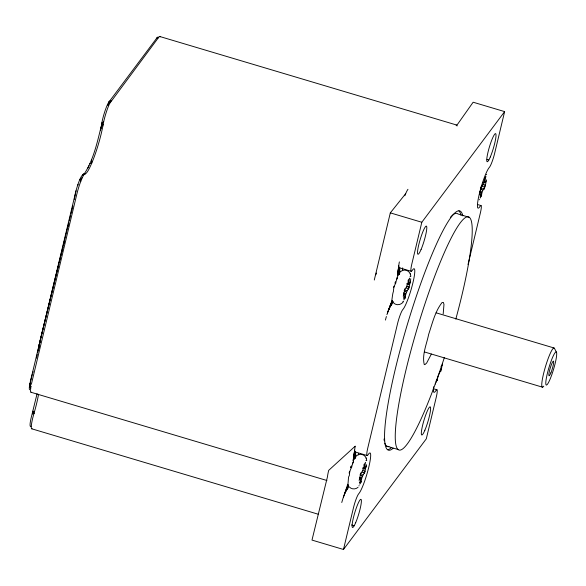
<?xml version="1.0" encoding="UTF-8"?>
<svg xmlns="http://www.w3.org/2000/svg" width="586" height="586" viewBox="0 0 586 586"><rect width="100%" height="100%" fill="white"/><g stroke="black" fill="none" stroke-linecap="round" stroke-linejoin="round"><path stroke-width="0.88" d="M359.13 480.52L359.548 478.813C360.075 473.525 364.331 469.686 364.184 464.163M403.234 296.318L403.651 294.612C404.179 289.323 408.435 285.485 408.281 279.962M479.516 194.391L479.934 192.684C480.454 187.395 484.717 183.557 484.563 178.034M30.172 383.603L30.098 385.625M160.11 36.867A15.961 2.271 -73.4 0 0 158.703 37.299L109.729 103.356A16.012 2.278 -73.4 0 0 108.036 107.282A15.734 2.234 -73.4 0 0 106.337 112.08A15.961 2.271 -73.4 0 0 103.693 121.72L102.872 125.968A31.798 4.52 -73.4 0 1 91.746 163.157L90.171 166.688A31.798 4.52 -73.4 0 1 85.256 173.852L83.402 174.064L82.296 175.309A14.049 2 -73.4 0 0 76.012 190.809L29.835 383.779L30.941 386.482L30.523 389.983A15.734 2.234 -73.4 0 0 30.699 391.931A15.961 2.271 -73.4 0 0 31.388 392.18M361.13 482.329C360.998 476.814 365.225 472.968 365.759 467.679L366.184 465.973M405.234 298.127C405.102 292.612 409.321 288.759 409.863 283.478L410.281 281.771M437.412 380.402C437.281 374.886 441.507 371.041 442.042 365.752L442.459 364.045M481.509 196.2C481.384 190.684 485.604 186.839 486.146 181.55L486.563 179.843M30.662 388.401L29.6 386.042L29.835 383.779L31.358 384.277L76.847 194.098A15.961 2.271 -73.4 0 1 80.809 181.25L82.472 177.353A16.005 2.271 -73.4 0 1 84.516 174.137L84.999 173.881M359.555 477.385L360.983 477.553L359.789 484.183L361.24 481.26M362.727 468.368L364.324 468.947L365.525 462.317L364.111 465.094M403.439 292.963L405.087 293.352L403.886 299.981L405.336 297.058L403.747 296.919M406.823 284.159L408.427 284.737L409.621 278.108L408.208 280.892M480.029 194.992L481.619 195.131L480.168 198.053L481.37 191.424L480.066 193.058M483.106 182.231L484.71 182.817L485.904 176.188L484.49 178.964M39.269 346.414L39.782 342.041L68.804 222.665M38.888 348.223L39.782 342.041L58.827 264.213M74.276 199.401L76.012 190.809M410.764 278.738L410.149 282.935M352.867 462.251L351.629 467.401A11.852 9.347 -82.1 0 0 349.41 475.261L348.531 477.158L348.047 483.384L343.418 497.126A11.493 1.633 -73.4 0 0 341.77 502.517M353.131 460.515L354.669 450.107A11.493 1.633 -73.4 0 1 355.277 446.107L328.68 470.368A15.961 2.271 -73.4 0 0 327.435 476.923L311.986 540.087L343.484 549.478L426.3 438.826L436.255 397.242A11.493 1.633 -73.4 0 0 435.881 390.657A21.55 3.062 -73.4 0 1 433.567 386.782M366.052 467.137L366.418 464.654M397.096 277.185L395.726 283.199A11.852 9.347 -82.1 0 0 393.514 291.059C391.77 295.849 392.671 301.409 389.829 306.053M397.616 273.713L398.773 265.905A11.493 1.633 -73.4 0 1 399.374 261.905M100.719 129.521L102.198 121.156A14.049 2 -73.4 0 1 108.439 102.77L109.538 101.268L111.179 100.799L108.652 102.499L109.729 103.356M443.192 313.942L443.976 304.368L443.353 302.413L442.027 302.566C434.915 311.723 432.292 323.567 428.652 334.379C426.725 344.129 421.839 354.633 424.249 364.551L424.894 364.631L426.667 363.02L431.362 354.047M38.808 348.135L39.782 342.041L37.607 352.757M353.146 461.131L354.669 450.107L353.358 462.479L352.472 463.819M397.535 275.193L398.773 265.905L397.455 278.277L396.575 279.617M38.713 348.135L39.782 342.041L38.105 350.831M30.377 382.189L32.186 374.601M37.079 393.704L31.893 414.844A14.049 2 -73.4 0 0 30.955 426.264M36.522 358.112L37.248 354.537M83.974 174.306C93.423 160.125 97.122 142.859 101.188 126.517M355.394 452.487L353.885 459.497L355.057 458.508L354.757 451.579L355.057 458.508M411.152 271.296L399.044 267.685L399.681 267.406L397.989 275.295L399.154 274.307L398.854 267.377L399.154 274.307M374.286 280.02L390.32 212.872L405.688 193.644M436.548 379.267L436.072 382.255L437.522 379.332M343.484 549.478L353.439 507.894A11.493 1.633 -73.4 0 1 358.786 493.668A21.55 3.062 -73.4 0 0 368.821 466.991A21.55 3.062 -73.4 0 0 368.133 454.641A11.493 1.633 -73.4 0 1 367.766 448.056L397.535 323.692A11.493 1.633 -73.4 0 1 402.89 309.467A21.55 3.062 -73.4 0 0 412.925 282.782A21.55 3.062 -73.4 0 0 412.229 270.432A11.493 1.633 -73.4 0 1 411.863 263.846L421.817 222.262L504.634 111.611L473.136 102.22L456.86 125.272A15.961 2.271 -73.4 0 1 457.036 126.005M468.016 264.557L480.352 213.033A11.493 1.633 -73.4 0 0 479.985 206.448A21.55 3.062 -73.4 0 1 479.289 194.098A21.55 3.062 -73.4 0 1 489.325 167.42A11.493 1.633 -73.4 0 0 494.679 153.195L504.634 111.611M69.236 220.9L70.525 215.589M70.95 213.824L72.891 205.862M59.259 262.447L60.556 257.144M60.995 255.371L62.944 247.409M63.376 245.644L64.672 240.341M68.137 226.189L68.782 223.537M385.42 320.081L386.379 316.499M349.117 473.085L349.468 471.752M38.551 394.261A31.798 4.52 -73.4 0 1 34.449 411.797L33.255 416.023A16.012 2.278 -73.4 0 0 31.395 425.084A15.734 2.234 -73.4 0 0 31.292 427.699A15.961 2.271 -73.4 0 0 32.105 428.747M393.565 287.55L393.946 286.202M404.164 290.927L404.787 288.722M408.53 289.308L409.153 287.103M360.068 475.129L360.69 472.931M364.433 473.51L365.049 471.305M480.447 189L481.069 186.802M485.435 185.176L484.131 189.403M440.716 371.583L441.331 369.378M100.396 130.187L102.469 123.353M107.912 105.414L108.952 101.993L156.469 38.493L157.524 37.145L158.703 37.299L156.469 38.493A14.049 2 -73.4 0 1 157.795 38.449M386.928 314.689L389.25 307.775M32.721 372.894L33.116 371.722M394.927 283.236L395.433 281.72M350.824 467.438L351.336 465.921M88.999 165.648L87.688 168.46M387.514 312.924L392.349 300.457M343.418 497.126L348.252 484.659L344.612 493.947M393.353 301.497A21.55 3.062 -73.4 0 1 390.774 305.855L390.335 306.434L392.195 301.321M348.099 485.53L345.74 491.5L348.362 485.281L346.238 490.636L346.678 490.057A21.55 3.062 -73.4 0 0 348.531 487.149M388.716 309.745L392.034 301.314M390.335 306.434L392.481 301.065L389.837 307.298M388.115 311.261L392.349 301.101M75.301 193.981L75.543 193.402M82.699 175.009L83.402 174.064L84.516 174.137M484.71 182.817L486.006 181.177M408.427 284.737L409.724 283.104M403.783 294.985L405.087 293.352M441.038 366.47L441.91 365.378M364.324 468.947L365.627 467.306M359.687 479.187L360.983 477.553M108.952 101.993L109.538 101.268L110.49 101.898L108.652 102.499M403.322 301.812C401.19 305.108 396.026 305.841 393.411 302.72M101.554 124.481L102.872 125.968L101.796 123.126L103.693 121.72M398.67 273.984L399.923 272.834L399.681 267.406M80.809 181.25L80.077 179.316L82.472 177.353M355.585 451.608L354.94 451.894L367.056 455.505M400.436 271.743L402.04 270.681M356.339 455.945L357.936 454.883M358.068 487.296C355.621 489.537 351.505 489.5 349.307 486.922M82.97 174.972L85.256 173.852M33.988 413.394L32.501 413.987L32.428 412.866L33.988 413.394L32.926 411.182L34.449 411.797M456.076 125.17L456.86 125.272M486.299 174.562L486.68 174.423M479.202 199.753L479.582 199.614M410.017 276.489L410.398 276.35M402.919 301.68L403.3 301.541M435.105 383.962L435.486 383.815M365.92 460.699L366.301 460.552M358.822 485.882L359.203 485.743M363.064 474.675L360.742 475.334L362.346 476.616M89.819 163.699L91.746 163.157L91.548 159.414M483.443 188.546L481.121 189.197L482.732 190.487M402.516 270.505C405.659 269.15 409.658 271.171 410.442 274.482M358.42 454.707C361.562 453.352 365.561 455.373 366.338 458.684M407.16 290.473L404.853 290.986L406.45 292.414M80.077 179.316L81.644 179.184M406.874 283.646L408.53 283.712M362.778 467.848L364.433 467.914M481.663 185.762L484.812 186.619M406.171 287.902L408.53 288.546M362.067 472.111L364.433 472.748M159.839 36.522L456.531 124.994M482.937 184.326L485.333 185.037M477.597 204.551L481.062 205.583M469.437 217.377L457.93 213.941A121.639 17.287 -73.4 0 0 450.363 217.399M390.32 212.872L421.817 222.262M406.655 286.246L409.05 286.964M436.079 312.814L554.004 347.974M424.403 351.944L542.438 387.163M433.501 388.76L436.958 389.793M386.555 446.063L398.062 449.499M362.551 470.455L364.953 471.166M30.985 392.254L326.929 480.505M31.717 428.791L318.081 514.178M487.069 159.502L488.812 160.044M351.563 524.953L354.186 525.759M29.6 386.042L30.941 386.482M403.439 297.864L404.816 298.633M359.335 482.066L360.72 482.842M479.985 191.725L481.26 192.45M101.796 123.126L103.107 124.686L102.125 123.185M556.48 352.259A17.243 2.447 -73.4 0 0 547.287 373.773A17.243 2.447 -73.4 0 0 549.99 379.391A17.243 2.447 -73.4 0 0 556.48 352.259L554.422 348.355A20.429 2.901 -73.4 0 0 544.833 368.828A20.429 2.901 -73.4 0 0 543.779 386.137M77.938 184.473L78.092 185.095M410.266 273.735L410.859 276.284M366.162 457.937L366.755 460.486M355.621 452.517L355.827 457.036M444.371 357.475A121.639 17.287 -73.4 0 1 395.587 428.329A121.639 17.287 -73.4 0 1 453.784 233.155A121.639 17.287 -73.4 0 1 455.813 319.099M388.972 446.576A121.639 17.287 -73.4 0 1 384.856 443.184M384.299 440.877A121.639 17.287 -73.4 0 1 384.028 439.024M458.867 210.894A124.833 17.741 -73.4 0 1 461.014 215.362M391.28 447.733A124.833 17.741 -73.4 0 1 388.1 449.638M398.495 274.768A12.13 1.721 -73.4 0 1 398.934 274.292M350.655 467.716A12.13 1.721 -73.4 0 1 351.095 466.405M402.67 267.853A21.55 3.062 -73.4 0 1 402.435 270.695M358.5 453.366A21.55 3.062 -73.4 0 1 358.339 454.897M393.096 448.275A124.833 17.741 -73.4 0 1 407.497 323.999A124.833 17.741 -73.4 0 1 462.83 215.904M375.838 274.746A15.961 2.271 -73.4 0 1 376.41 273.039M404.823 195.768A15.961 2.271 -73.4 0 1 407.966 189.293M29.556 389.756A14.042 1.992 -73.4 0 1 29.476 386.108M550.906 372.806A7.662 1.091 -73.4 0 0 553.506 361.166A7.662 1.091 -73.4 0 0 549.346 371.451A7.662 1.091 -73.4 0 0 550.906 372.806M490.299 156.982A14.687 2.088 -73.4 0 0 495.829 133.872A14.687 2.088 -73.4 0 0 487.999 152.199A14.687 2.088 -73.4 0 0 490.299 156.982M424.887 430.212A14.687 2.088 -73.4 0 0 430.417 407.102A14.687 2.088 -73.4 0 0 422.587 425.421A14.687 2.088 -73.4 0 0 424.887 430.212M355.665 522.705A14.687 2.088 -73.4 0 0 361.196 499.587A14.687 2.088 -73.4 0 0 353.365 517.914A14.687 2.088 -73.4 0 0 355.665 522.705M421.078 249.482A14.687 2.088 -73.4 0 0 426.608 226.364A14.687 2.088 -73.4 0 0 418.778 244.692A14.687 2.088 -73.4 0 0 421.078 249.482"/></g></svg>
